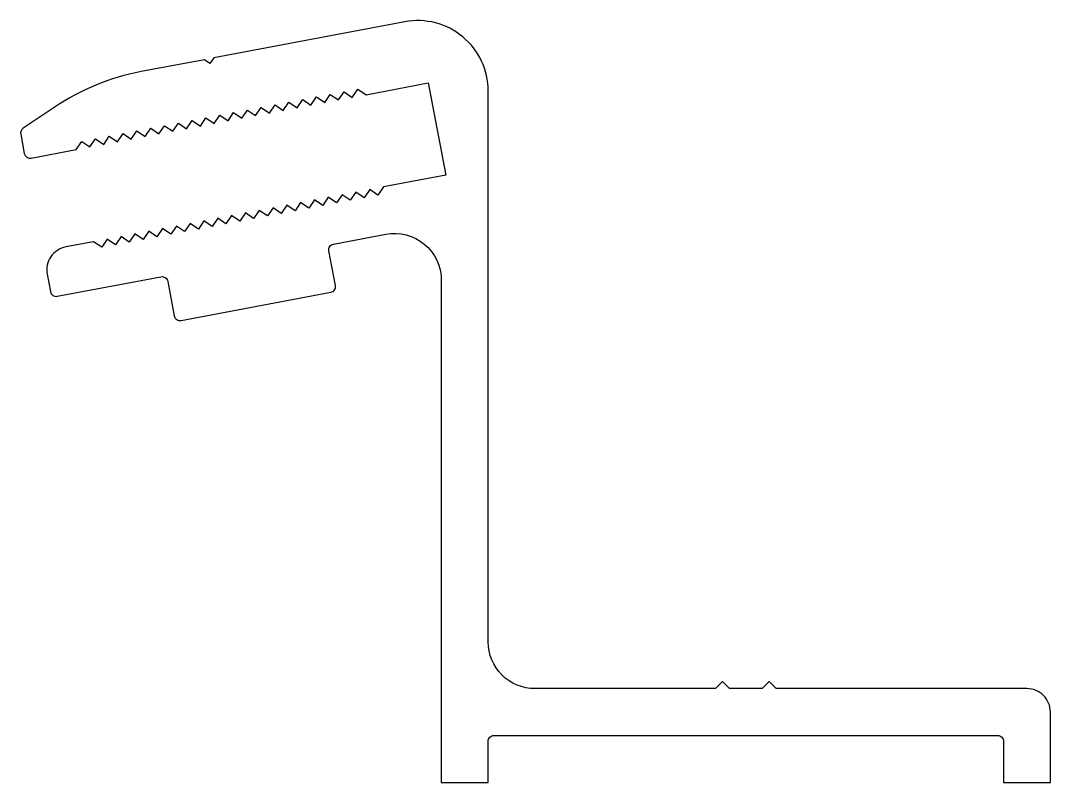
# Model space of a CAD drawing. Extents: x 358.6 to 402.5, y 579.5 to 612.
import ezdxf

# ---------------------------------------------------------------- set-up
doc = ezdxf.new("R2010")
doc.units = 0
doc.layers.get('0').update_dxf_attribs({"linetype": 'CONTINUOUS'})

msp = doc.modelspace()

# ---------------------------------------------------------------- linework, layer by layer
at = {"color": 0}
msp.add_lwpolyline([(378.541, 581.258, -0.414214), (378.791, 581.508), (400.291, 581.508, -0.414214), (400.541, 581.258), (400.541, 579.508), (402.541, 579.508), (402.541, 582.508, 0.414214), (401.541, 583.508), (390.841, 583.508), (390.541, 583.808), (390.241, 583.508), (388.841, 583.508), (388.541, 583.808), (388.241, 583.508), (380.541, 583.508, -0.414214), (378.541, 585.508), (378.541, 609.008, 0.470035), (374.984, 611.955), (366.828, 610.414), (366.668, 610.181), (366.435, 610.34), (363.735, 609.83, 0.10157), (360.015, 608.304), (358.694, 607.417, 0.300021), (358.588, 607.163), (358.743, 606.342, 0.413992), (359.035, 606.143, 0.000189), (359.035, 606.143), (360.951, 606.505), (361.191, 606.856), (361.541, 606.617), (361.78, 606.967), (362.131, 606.728), (362.37, 607.078), (362.72, 606.839), (362.959, 607.19), (363.31, 606.951), (363.549, 607.301), (363.899, 607.062), (364.138, 607.413), (364.489, 607.174), (364.728, 607.524), (365.078, 607.285), (365.318, 607.635), (365.668, 607.396), (365.907, 607.747), (366.258, 607.508), (366.497, 607.858), (366.847, 607.619), (367.086, 607.97), (367.437, 607.731), (367.676, 608.081), (368.026, 607.842), (368.265, 608.193), (368.616, 607.953), (368.855, 608.304), (369.205, 608.065), (369.444, 608.415), (369.795, 608.176), (370.034, 608.527), (370.385, 608.288), (370.624, 608.638), (370.974, 608.399), (371.213, 608.75), (371.564, 608.51), (371.803, 608.861), (372.153, 608.622), (372.392, 608.972), (372.743, 608.733), (372.982, 609.084), (373.332, 608.845), (375.985, 609.346), (376.728, 605.416), (374.075, 604.914), (373.836, 604.564), (373.486, 604.803), (373.246, 604.452), (372.896, 604.691), (372.657, 604.341), (372.306, 604.58), (372.067, 604.23), (371.717, 604.469), (371.478, 604.118), (371.127, 604.357), (370.888, 604.007), (370.538, 604.246), (370.299, 603.895), (369.948, 604.134), (369.709, 603.784), (369.359, 604.023), (369.119, 603.673), (368.769, 603.912), (368.53, 603.561), (368.179, 603.8), (367.94, 603.45), (367.59, 603.689), (367.351, 603.338), (367, 603.577), (366.761, 603.227), (366.411, 603.466), (366.172, 603.115), (365.821, 603.355), (365.582, 603.004), (365.232, 603.243), (364.993, 602.893), (364.642, 603.132), (364.403, 602.781), (364.052, 603.02), (363.813, 602.67), (363.463, 602.909), (363.224, 602.558), (362.873, 602.798), (362.634, 602.447), (362.284, 602.686), (362.045, 602.336), (361.694, 602.575), (360.515, 602.352, 0.414214), (359.718, 601.184), (359.857, 600.447, 0.414214), (360.149, 600.247), (364.571, 601.083, -0.414214), (364.863, 600.884), (365.142, 599.41, 0.414214), (365.434, 599.211), (371.821, 600.418, 0.414214), (372.02, 600.71), (371.742, 602.183, -0.414214), (371.941, 602.476), (374.169, 602.897, -0.470035), (376.541, 600.931), (376.541, 579.508), (378.541, 579.508)], format="xyb", close=True, dxfattribs=at)

doc.saveas('drawing.dxf')
